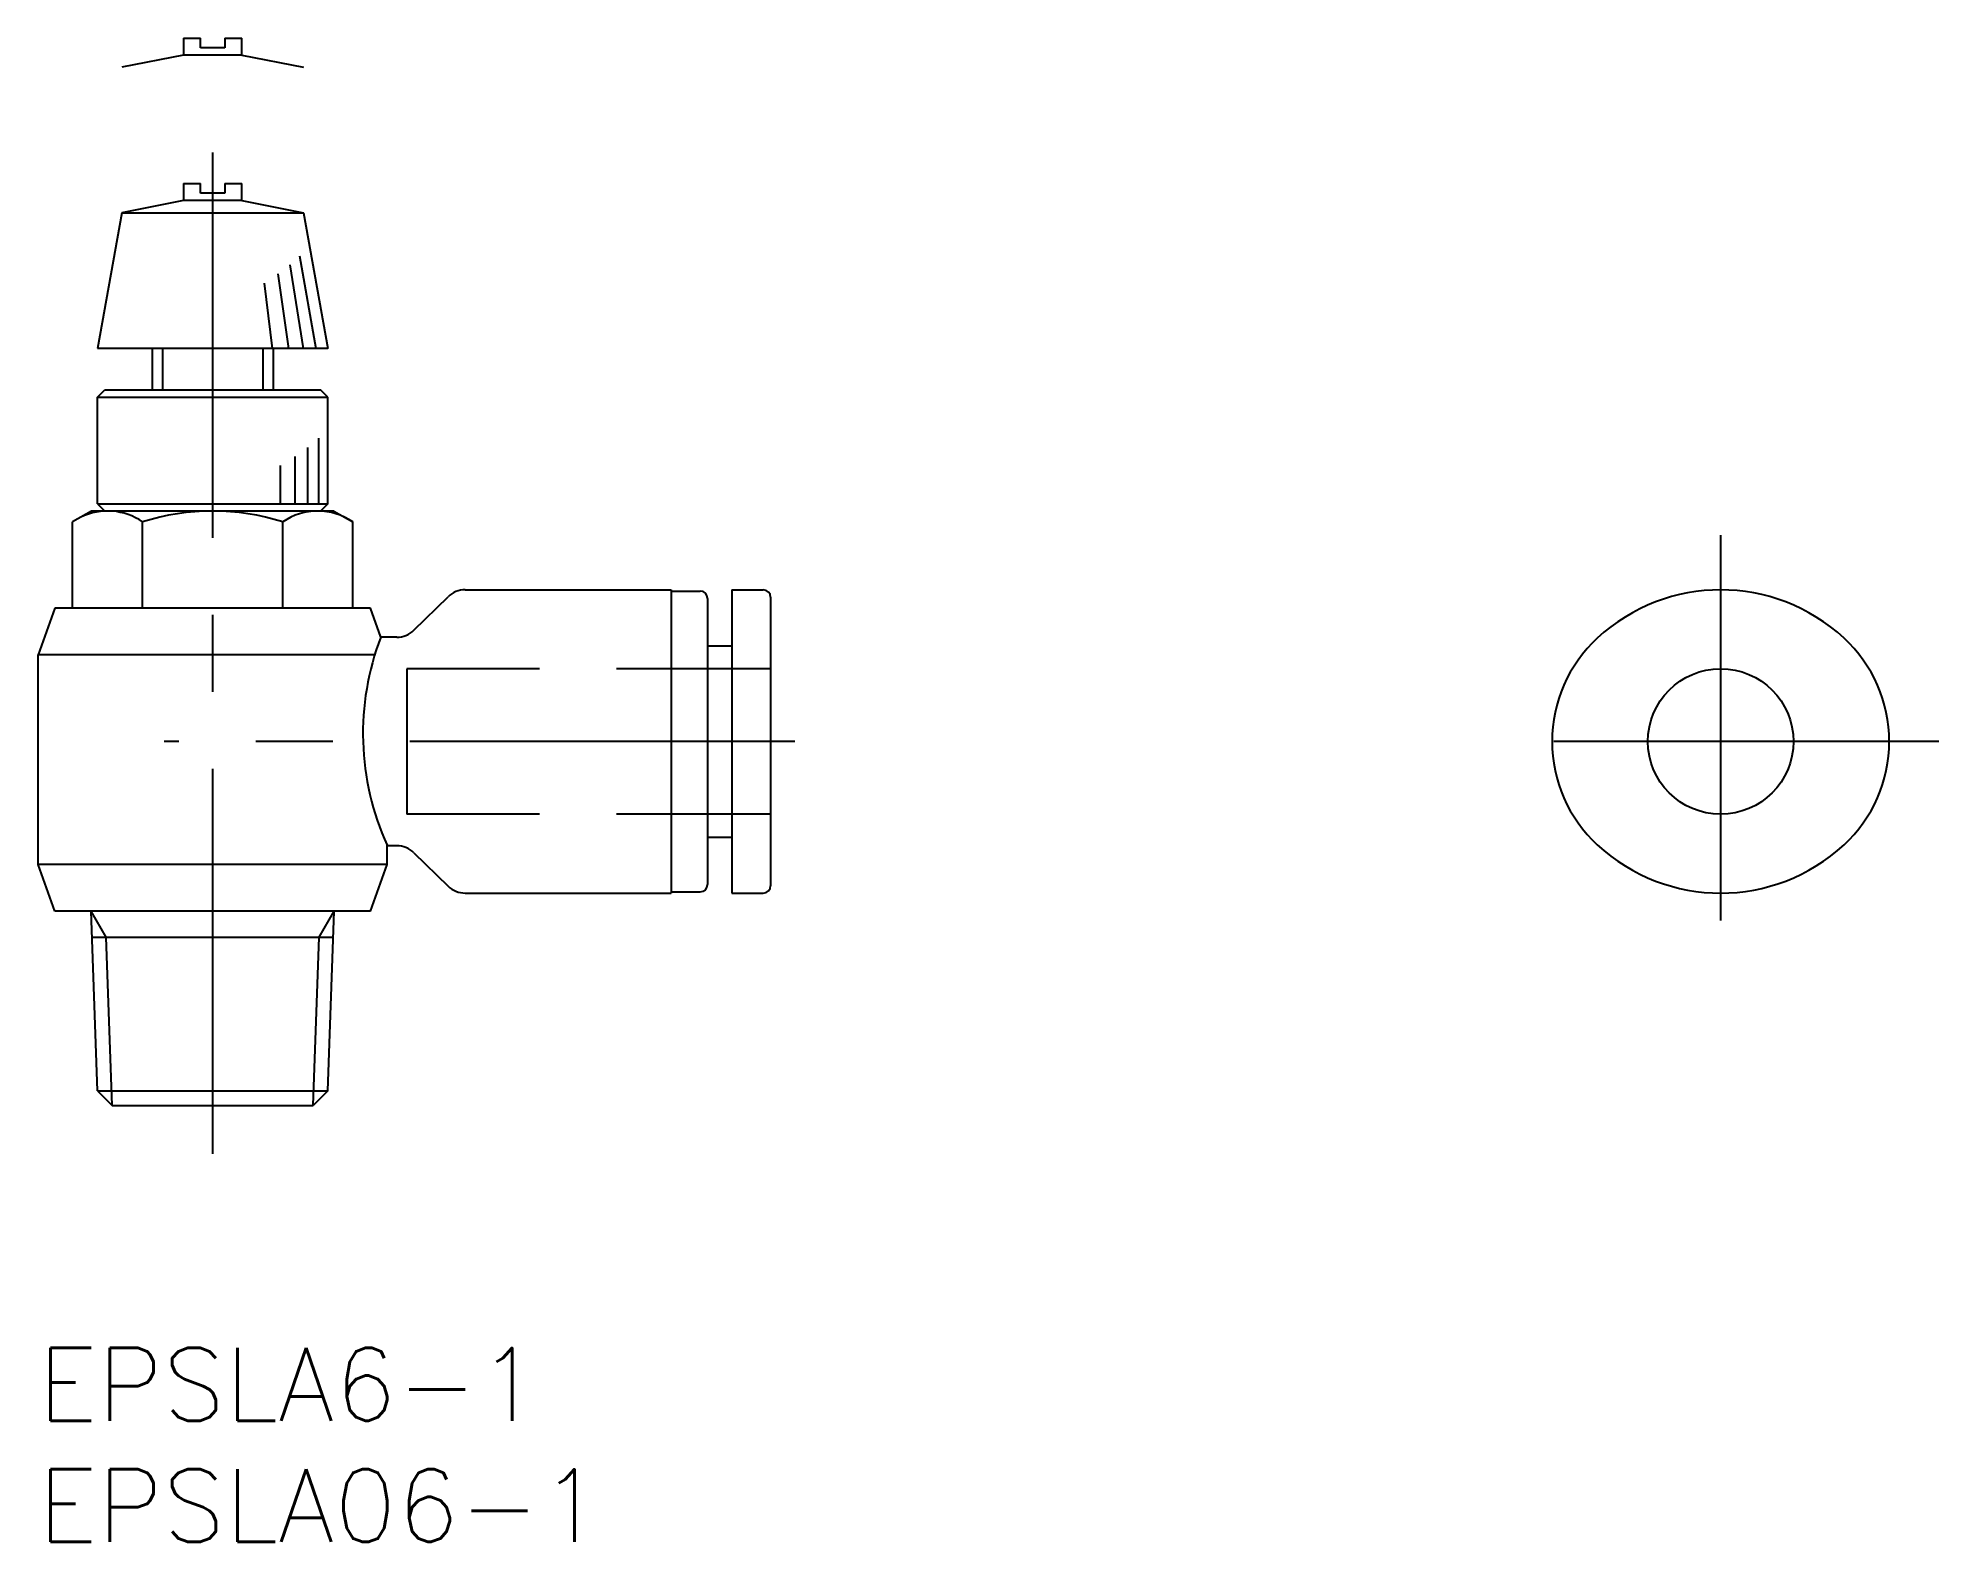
# Model space of a CAD drawing. Extents: x 0 to 78.4, y -8 to 54.
import ezdxf

# ---------------------------------------------------------------- set-up
doc = ezdxf.new("R2010")
doc.units = 0
doc.header["$LTSCALE"] = 0.5
for name, pattern in [('CENTER', [50.8, 31.75, -6.35, 6.35, -6.35]), ('DASHED', [19.05, 12.7, -6.35]), ('PHANTOM', [63.5, 31.75, -6.35, 6.35, -6.35, 6.35, -6.35])]:
    doc.linetypes.add(name, pattern=pattern)
doc.layers.get('0').update_dxf_attribs({"linetype": 'CONTINUOUS'})
doc.layers.add('CENTER', color=1, linetype='CENTER')
doc.styles.get("Standard").update_dxf_attribs({"font": 'txt.shx', "height": 3, "bigfont": 'bigfont.shx'})

# ---------------------------------------------------------------- blocks, each defined once
blk = doc.blocks.new('*U40')
at = {"color": 7, "linetype": 'CONTINUOUS'}
blk.add_text('EPSLA6-1', height=3, dxfattribs=at).set_placement((0, -3))
blk = doc.blocks.new('*U41')
at = {"color": 7, "linetype": 'CONTINUOUS'}
blk.add_text('EPSLA06-1', height=3, dxfattribs=at).set_placement((0, -8))

msp = doc.modelspace()

# ---------------------------------------------------------------- linework, layer by layer
at = {"color": 3, "linetype": 'PHANTOM'}
for p, q in [((6, 53.3), (3.45, 52.8)), ((6, 54), (6.7, 54)), ((6, 54), (6, 53.3)), ((8.4, 53.3), (6, 53.3)), ((6.7, 53.6), (6.7, 54)), ((7.7, 53.6), (6.7, 53.6)), ((7.7, 54), (8.4, 54)), ((7.7, 54), (7.7, 53.6)), ((8.4, 53.3), (8.4, 54)), ((8.4, 53.3), (10.95, 52.8)), ((10.776, 45.024), (11.45, 41.2)), ((9.318, 43.9), (9.65, 41.2)), ((9.893, 44.276), (10.325, 41.2)), ((10.378, 44.651), (10.925, 41.2)), ((11.125, 34.8), (11.125, 37.125)), ((11.575, 34.8), (11.575, 37.5)), ((10, 34.8), (10, 36.375)), ((10.6, 34.8), (10.6, 36.75))]:
    msp.add_line(p, q, dxfattribs=at)
at = {"color": 7, "linetype": 'CONTINUOUS'}
for p, q in [((6, 48), (6.7, 48)), ((6, 48), (6, 47.3)), ((6.7, 47.6), (6.7, 48)), ((7.7, 48), (8.4, 48)), ((7.7, 48), (7.7, 47.6)), ((8.4, 47.3), (8.4, 48)), ((6, 47.3), (3.45, 46.8)), ((8.4, 47.3), (6, 47.3)), ((7.7, 47.6), (6.7, 47.6)), ((8.4, 47.3), (10.95, 46.8)), ((3.45, 46.8), (2.45, 41.2)), ((3.45, 46.8), (10.95, 46.8)), ((10.95, 46.8), (11.95, 41.2)), ((11.95, 41.2), (2.45, 41.2)), ((4.7, 41.2), (4.7, 39.5)), ((9.7, 41.2), (9.7, 39.5)), ((2.45, 39.2), (2.75, 39.5)), ((2.45, 34.8), (2.45, 39.2)), ((2.45, 39.2), (11.95, 39.2)), ((2.75, 39.5), (11.65, 39.5)), ((11.95, 39.2), (11.65, 39.5)), ((11.95, 34.8), (11.95, 39.2)), ((2.2, 34.5), (1.427, 34.053)), ((12.2, 34.5), (2.2, 34.5)), ((2.45, 34.8), (11.95, 34.8)), ((2.45, 34.8), (2.75, 34.5)), ((11.95, 34.8), (11.65, 34.5)), ((12.2, 34.5), (12.974, 34.053)), ((1.427, 30.5), (1.427, 34.053)), ((4.313, 30.5), (4.313, 34.053)), ((10.087, 30.5), (10.087, 34.053)), ((12.974, 30.5), (12.974, 34.053)), ((15.491, 29.584), (16.909, 30.966)), ((17.61, 31.25), (26.1, 31.25)), ((26.1, 31.25), (26.1, 18.75)), ((26.1, 31.2), (27.3, 31.2)), ((27.6, 30.9), (27.6, 19.1)), ((28.6, 31.25), (28.6, 18.75)), ((28.6, 31.25), (29.9, 31.25)), ((30.2, 30.95), (30.2, 19.05)), ((0.7, 30.5), (0, 28.577)), ((13.7, 30.5), (0.7, 30.5)), ((14.137, 29.3), (13.7, 30.5)), ((14.793, 29.3), (14.134, 29.3)), ((13.884, 28.577), (0, 28.577)), ((0, 19.923), (0, 28.577)), ((27.6, 28.95), (28.6, 28.95)), ((14.4, 19.923), (14.4, 20.721)), ((14.793, 20.7), (14.4, 20.7)), ((15.491, 20.416), (16.909, 19.034)), ((27.6, 21.05), (28.6, 21.05)), ((14.4, 19.923), (0, 19.923)), ((0.7, 18), (0, 19.923)), ((13.7, 18), (14.4, 19.923)), ((17.607, 18.75), (26.1, 18.75)), ((26.1, 18.8), (27.3, 18.8)), ((28.6, 18.75), (29.9, 18.75)), ((13.7, 18), (0.7, 18)), ((2.454, 10.602), (2.195, 18)), ((11.946, 10.602), (12.205, 18)), ((2.233, 16.929), (12.167, 16.929)), ((2.454, 10.602), (3.056, 10)), ((2.454, 10.602), (11.946, 10.602)), ((11.946, 10.602), (11.344, 10)), ((3.056, 10), (11.344, 10))]:
    msp.add_line(p, q, dxfattribs=at)
at = {"color": 3, "linetype": 'CONTINUOUS'}
for p, q in [((5.133, 41.2), (5.133, 39.5)), ((9.267, 41.2), (9.267, 39.5)), ((2.814, 16.929), (2.195, 18)), ((11.586, 16.929), (12.205, 18)), ((3.056, 10), (2.814, 16.929)), ((11.344, 10), (11.586, 16.929))]:
    msp.add_line(p, q, dxfattribs=at)
at = {"color": 3, "linetype": 'DASHED'}
for p, q in [((30.2, 28), (15.2, 28)), ((15.2, 28), (15.2, 22)), ((30.2, 22), (15.2, 22))]:
    msp.add_line(p, q, dxfattribs=at)
at = {"color": 7, "linetype": 'CONTINUOUS'}
msp.add_circle((69.368, 25), 3, dxfattribs=at)
for centre, radius, start, end in [((2.87, 31.944), 2.556, 55.61573, 115.61579), ((7.2, 24.947), 9.553, 72.41204, 107.58792), ((11.53, 31.944), 2.556, 55.61575, 124.38425), ((17.607, 30.25), 1, 90, 134.27478), ((27.3, 30.9), 0.3, 0, 90), ((29.9, 30.95), 0.3, 0, 90), ((69.368, 23.756), 7.494, 47.25876, 132.74124), ((24.448, 25.326), 11.053, 158.92578, 204.62025), ((14.793, 30.3), 1, 270, 314.27478), ((68.218, 25), 5.8, 132.74124, 227.25876), ((70.518, 25), 5.8, 312.74124, 47.25876), ((14.793, 19.7), 1, 45.72522, 90), ((69.368, 26.244), 7.494, 227.25876, 312.74124), ((17.607, 19.75), 1, 225.72522, 270), ((27.3, 19.1), 0.3, 270, 0), ((29.9, 19.05), 0.3, 270, 0)]:
    msp.add_arc(centre, radius, start, end, dxfattribs=at)
at = {"layer": 'CENTER', "color": 1, "linetype": 'CENTER'}
for p, q in [((7.2, 8), (7.2, 50)), ((69.368, 33.5), (69.368, 16.5)), ((31.2, 25), (5.2, 25)), ((78.368, 25), (60.368, 25))]:
    msp.add_line(p, q, dxfattribs=at)

# ---------------------------------------------------------------- block references
at = {"color": 7, "linetype": 'CONTINUOUS'}
for name in ['*U40', '*U41']:
    msp.add_blockref(name, (0, 0), dxfattribs=at)

doc.saveas('drawing.dxf')
